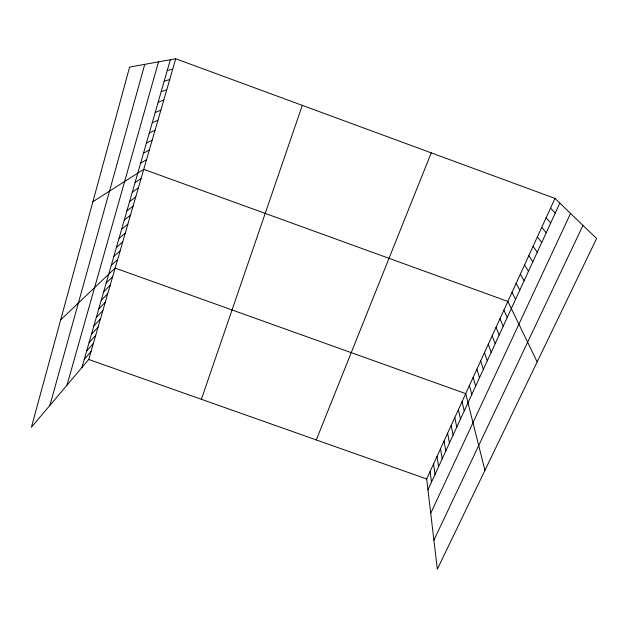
<?xml version="1.0" encoding="UTF-8"?>
<svg xmlns="http://www.w3.org/2000/svg" width="628" height="628" viewBox="0 0 628 628"><rect width="100%" height="100%" fill="white"/><g stroke="black" fill="none" stroke-linecap="round" stroke-linejoin="round"><path stroke-width="0.94" d="M49.895 405.39L144.754 64.346M66.968 385.2L158.499 61.866M81.899 367.545L170.353 59.731M175.722 58.765L129.611 67.07L31.4 427.26L88.729 359.467L175.722 58.765L554.979 198.424L596.6 238.507L437.316 569.235L426.695 478.976L554.979 198.424M201.376 399.298L302.296 105.378M316.284 439.93L431.232 152.855M427.966 489.762L559.838 203.103M430.73 513.304L570.562 213.426M433.893 540.174L582.965 225.381M84.254 359.357L91.052 351.445M86.617 351.115L93.391 343.367M89.003 342.817L95.739 335.242M91.405 334.457L98.109 327.055M93.831 326.034L100.496 318.804M96.265 317.556L102.898 310.507M98.722 309.015L105.316 302.147M101.194 300.412L107.749 293.723M103.683 291.745L110.198 285.245M106.187 283.016L112.671 276.705M60.696 319.817L115.159 268.109L465.725 393.63L484.918 470.388M111.258 265.369L117.664 259.45M113.825 256.452L120.191 250.729M116.408 247.463L122.727 241.937M119.006 238.412L125.286 233.09M121.628 229.291L127.869 224.18M124.266 220.106L130.467 215.2M126.927 210.851L133.081 206.157M129.603 201.525L135.719 197.051M132.304 192.129L138.372 187.874M135.028 182.662L141.041 178.635M92.905 201.706L143.741 169.325L507.871 301.448L537.168 361.909M140.617 163.217L146.536 159.653M143.482 153.24L149.354 149.911M146.371 143.176L152.188 140.099M149.283 133.034L155.053 130.208M152.227 122.813L157.934 120.238M155.187 112.514L160.839 110.198M158.17 102.129L163.775 100.072M161.176 91.657L166.726 89.867M164.214 81.098L169.701 79.583M167.268 70.462L172.7 69.213M88.729 359.467L426.695 478.976M550.528 208.151L555.254 213.073M546.117 217.806L550.701 222.964M541.736 227.391L546.187 232.784M537.387 236.897L541.713 242.518M533.07 246.325L537.27 252.173M528.792 255.69L532.858 261.758M524.545 264.977L528.486 271.265M520.329 274.201L524.145 280.7M516.145 283.354L519.835 290.065M511.993 292.428L515.564 299.352M503.899 310.13L507.236 317.446M499.959 318.749L503.185 326.262M496.041 327.306L499.158 335.007M492.164 335.807L495.162 343.689M488.301 344.246L491.198 352.316M484.471 352.622L487.257 360.872M480.671 360.935L483.356 369.366M476.895 369.201L479.47 377.797M473.143 377.397L475.624 386.173M469.422 385.545L471.801 394.486M462.051 401.653L464.233 410.932M458.401 409.629L460.489 419.064M454.782 417.549L456.768 427.142M451.187 425.415L453.078 435.165M447.615 433.226L449.42 443.125M444.067 440.982L445.778 451.037M440.55 448.682L442.167 458.887M437.049 456.336L438.58 466.69M433.571 463.935L435.016 474.43M430.125 471.479L431.475 482.123"/></g></svg>
